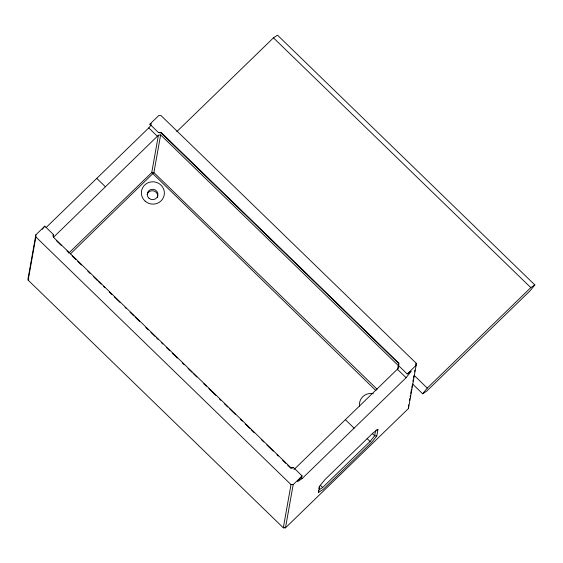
<?xml version="1.0" encoding="UTF-8"?>
<svg xmlns="http://www.w3.org/2000/svg" width="563" height="563" viewBox="0 0 563 563"><rect width="100%" height="100%" fill="white"/><g stroke="black" fill="none" stroke-linecap="round" stroke-linejoin="round"><path stroke-width="0.84" d="M376.724 429.696L377.928 429.618L376.802 435.945L371.545 442.469L323.19 489.388L318.552 492.463L318.567 490.204M53.168 235.658L53.52 234.616L44.794 226.15L35.849 234.834L28.15 278.059L28.164 280.163L283.316 527.827L285.483 527.841L408.449 408.527L416.148 365.296L416.134 363.191L160.983 115.528L158.815 115.514L149.871 124.198L158.59 132.664L160.99 132.854L398.695 363.585L398.484 365.514L407.204 373.98L411.25 371.298L406.099 377.696L302.099 478.606L297.546 481.625L302.127 475.932L293.407 467.466L291.535 468.135M53.485 237.29L158.393 135.254L160.631 134.888L398.337 365.619L398.28 368.103L397.372 369.229L294.006 469.528M28.164 280.163L35.863 236.939L35.849 234.834M158.393 135.254L151.743 172.574L68.686 253.167M158.886 132.467L161.074 132.368L398.787 363.1L398.78 365.317M160.631 134.888L153.91 172.588L70.34 253.99M160.99 132.854L161.074 132.368M53.203 234.926L53.211 237.03L290.923 467.762L290.839 468.247L287.686 465.186M35.863 236.939L291.015 484.602L283.316 527.827L284.329 527.158L285.483 527.841L293.182 484.616L302.127 475.932M318.876 488.48L319.179 486.763M318.552 492.463L319.678 486.136L324.935 479.613L373.29 432.694L377.928 429.618M375.577 430.625L374.655 435.776L370.074 441.469L322.613 487.516L319.242 489.754M397.577 369.905L398.337 365.619M398.695 363.585L398.787 363.1M408.435 406.423L408.745 404.691M409.519 400.37L409.822 398.639M410.131 396.908L410.441 395.184M410.751 393.453L411.518 389.132M411.827 387.4L412.13 385.669M412.904 381.348L413.214 379.617M413.516 377.893L413.826 376.161M414.6 371.84L414.903 370.109M415.832 364.923L416.134 363.191M42.246 229.31L44.794 226.15M53.182 235.038L53.52 234.616M46.018 227.607L148.759 127.914L151.334 124.712M293.07 467.881L293.407 467.466M412.58 383.994L422.672 393.79L427.254 388.104L530.803 287.623L534.85 284.941L277.517 35.159L273.47 37.841L176.782 131.658M534.85 284.941L530.269 290.635L426.719 391.109L422.672 393.79M407.204 373.98L416.148 365.296M149.871 124.198L151.215 123.304M290.923 467.762L293.091 467.776M291.015 484.602L293.182 484.616M376.802 435.945L374.655 435.776L372.277 433.468M273.47 37.841L530.803 287.623M414.009 375.247L427.254 388.104M148.759 127.914L157.485 136.38M397.372 369.229L406.099 377.696M377.119 389.244L153.91 172.588L151.743 172.574L375.971 390.666M367.104 438.577L370.074 441.469M96.766 178.372L105.485 186.839M345.372 419.681L354.099 428.154M320.234 485.207L322.613 487.516M300.853 477.396L302.099 478.606M56.279 240.577L61.325 245.475M66.997 250.978L68.257 252.203M72.043 255.876L75.829 259.55M77.715 261.387L81.501 265.06M87.807 271.176L90.326 273.625M93.479 276.686L97.265 280.36M98.525 281.584L101.044 284.034M103.571 286.476L104.831 287.7M109.243 291.986L111.77 294.435M114.289 296.884L119.961 302.394M125.007 307.285L126.267 308.51M130.053 312.184L133.832 315.857M135.099 317.082L139.511 321.36M145.817 327.483L148.336 329.932M150.856 332.381L155.275 336.667M156.535 337.884L158.428 339.721M161.581 342.783L162.841 344.007M166.62 347.681L169.773 350.742M172.299 353.191L177.338 358.082M182.384 362.98L184.277 364.817M188.063 368.491L191.842 372.164M193.102 373.382L196.888 377.055M203.82 383.79L206.347 386.239M208.866 388.688L215.805 395.416M219.584 399.09L220.844 400.314M224.63 403.988L227.783 407.049M229.676 408.879L235.348 414.389M240.394 419.287L242.287 421.124M245.44 424.185L249.852 428.464M251.112 429.689L254.265 432.75M261.204 439.485L263.723 441.934M266.876 444.988L273.182 451.111M276.961 454.784L278.228 456.009M282.64 460.295L285.793 463.349M28.15 278.059L28.833 279.016M408.442 407.119L408.449 408.527M147.21 194.355A5.377 5.208 10.1 0 1 153.938 191.005A5.377 5.208 10.1 0 1 157.464 197.571M359.574 406.162A11.513 11.154 10.1 0 1 373.339 393.741M149.019 198.296A5.377 5.208 10.1 0 0 157.858 195.593A5.377 5.208 10.1 0 0 150.94 189.485A5.377 5.208 10.1 0 0 149.019 198.296M145.184 201.174A11.513 11.154 10.1 0 0 164.129 195.389A11.513 11.154 10.1 0 0 149.308 182.299A11.513 11.154 10.1 0 0 145.184 201.174"/></g></svg>
